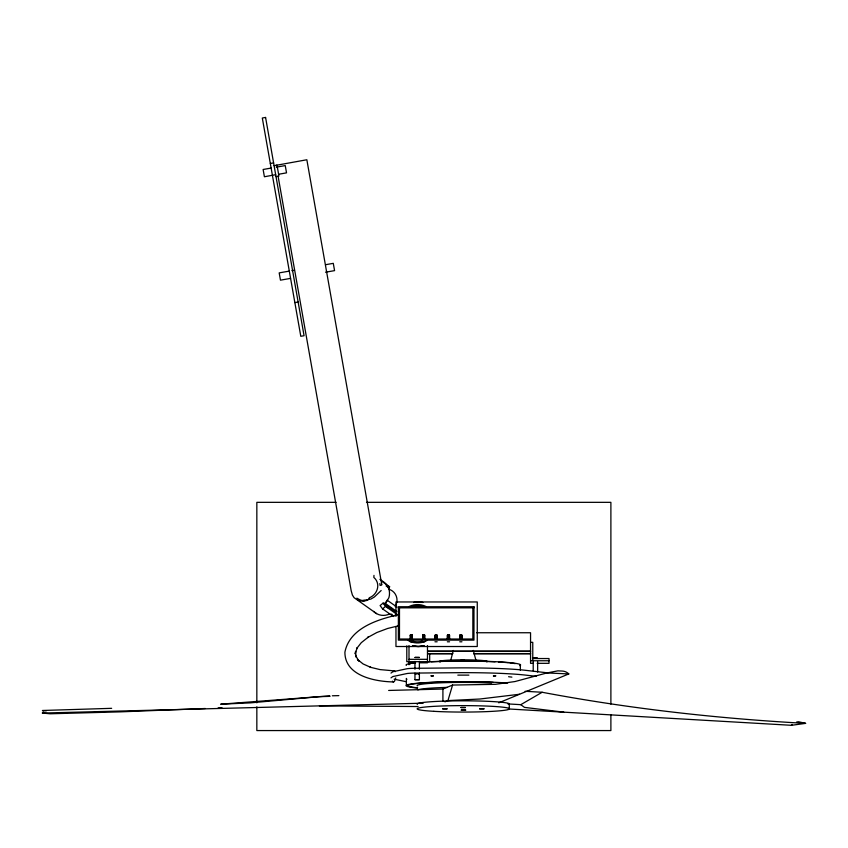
<?xml version="1.0" encoding="UTF-8"?>
<svg xmlns="http://www.w3.org/2000/svg" width="848" height="848" viewBox="0 0 848 848"><rect width="100%" height="100%" fill="white"/><g stroke="black" fill="none" stroke-linecap="round" stroke-linejoin="round"><path stroke-width="1.27" d="M373.979 575.389L373.841 577.424C381.049 583.519 377.636 594.692 369.315 597.755L368.562 599.494C363.993 602.557 360.58 600.193 356.86 598.179M395.762 677.912L394.521 681.23A5.13 1.993 -84.8 0 1 392.91 681.718L392.454 681.145M450.723 660.306L453.33 650.458M444.924 701.847L447.945 700.596L452.567 685.057L495.423 684.325L515.022 681.538L546.949 672.941L557.889 670.853L562.256 671.054A10.07 9.9 67.6 0 1 568.807 673.927L498.762 702.822M387.949 587.547L389.084 588.003L389.614 586.774L381.515 581.103M387.292 600.278L385.087 603.299L396.853 611.535M387.43 607.709L384.261 603.246M384.981 604.391L388.914 597.66A15.063 14.162 -55 0 0 382.66 581.251L379.883 579.301M381.176 590.515L374.392 596.981L370.852 599.08L360.623 600.893L358.301 600.299M395.921 613.252L394.087 610.772L383.116 603.087L380.116 605.567L382.565 608.885L393.472 616.517M382.565 608.885L385.564 606.405L396.535 614.079L394.49 615.701M390.992 673.089L392.794 671.775L406.468 668.849A11.088 0.774 0 0 1 414.29 668.298L460.761 667.864A72.409 5.046 0 0 1 524.721 670.227L545.031 672.549A11.088 0.774 0 0 1 546.133 673.132M390.992 677.881L392.794 676.566L406.468 673.641A11.088 0.774 0 0 1 414.29 673.089L460.761 672.655A72.409 5.046 0 0 1 524.721 675.019L536.148 676.322M507.878 703.914L520.799 704.667L542.148 692.265C629.174 708.674 717.196 718.532 805.6 723.376L791.47 725.305L508.376 708.96M414.958 673.142L414.958 679.683L419.389 679.683L419.389 673.142M388.649 690.452L442.91 689.042L452.567 685.057M381.738 584.834L380.127 585.48L379.851 583.519M398.613 614.705C377.869 619.305 349.514 628.135 344.903 652.207C344.765 675.93 375.092 681.612 393.43 681.93M398.687 625.771L387.589 628.485L376.809 632.534L367.587 637.558L368.308 637.102L361.248 642.71L356.531 648.731L357.231 647.787L355.132 653.797L355.588 651.37L356.118 657.083L355.8 655.886L358.916 661.111L357.39 659.373L363.071 663.931L370.947 667.471L370.11 667.206L379.968 669.581L394.331 670.885M363.039 600.903L364.651 600.543L360.824 600.532M270.321 163.494L273.597 162.911M274.084 165.678L276.999 165.159L278.918 176.077L276.013 176.585M271.127 168.074L263.124 169.483L264.406 176.755L275.674 174.688M276.268 167.162L285.246 165.583L286.529 172.854L278.833 174.222M289.295 271.106L279.183 272.886L280.465 280.169L290.578 278.377M291.882 270.65L294.468 270.194M325.526 264.714L333.285 263.346L334.568 270.629L325.515 272.219M294.85 302.598L298.125 302.015M537.356 657.751L533.212 657.677L533.869 657.783M419.315 679.725L415.032 679.725M796.654 722.008L798.53 721.754L805.6 723.376M493.43 676.132L495.857 675.835L493.462 675.739M519.517 694.258L479.883 699.017L447.945 700.596M461.079 660.157L464.471 660.179M418.287 673.969C422.018 673.598 412.34 673.598 416.071 673.969M205.311 708.504L120.66 711.854L50.127 713.783L42.4 713.062A10.07 3.498 88.5 0 1 42.898 712.013M218.137 707.868L221.985 707.688M433.243 675.739L430.848 675.835L433.275 676.132M42.4 710.486L111.65 708.324M329.978 696.356L319.399 696.664L250.149 702.886L220.681 704.2L329.734 695.848M42.4 713.062L423.205 703.183M332.342 695.784L338.861 695.636M336.105 502.334L256.838 502.334L256.838 702.854M366.484 502.334L610.889 502.334L610.889 704.179M398.38 607.836L473.958 607.836M476.703 632.746L530.551 632.746L530.551 663.327L533.191 663.327M410.199 635.141L412.34 635.141L412.372 639.021M422.59 635.141L424.731 635.141L424.647 639.021M410.156 641.788L412.372 641.788M422.558 641.788L424.763 641.788M434.95 641.788L437.165 641.788M447.341 641.788L449.557 641.788M459.733 641.788L461.948 641.788M530.551 642.328L532.767 642.328L532.767 659.871M427.593 651.169L530.551 651.169M427.593 651.328L530.551 651.328M427.593 653.585L452.673 653.585M473.788 653.585L530.551 653.585M427.593 653.744L452.673 653.744M473.788 653.744L530.551 653.744M532.767 658.536L549.016 658.536L549.016 663.327L537.144 663.327M409.001 659.32L427.466 659.32M530.551 660.751L549.016 660.751M409.001 662.818L415.594 662.818M419.559 662.818L427.466 662.818L427.466 645.561M457.814 675.125L468.891 675.125M319.399 705.886L418.106 706.532M546.949 672.941L568.807 673.927M525.092 691.279L542.148 692.265M46.258 710.847L44.721 710.698A10.07 3.498 88.5 0 0 43.672 711.069M508.577 676.725L511.895 677.128M563.761 712.161L524.488 707.38L520.799 704.667M394.129 679.184L406.499 681.771M388.32 586.254L389.614 586.774M386.052 585.873L389.084 588.003M387.176 600.204L396.97 607.062M384.091 603.479L394.087 610.772M376.565 613.634L354.051 597.649L352.408 595.063L351.167 590.632L278.091 176.225M395.306 671.669L394.85 671.097A5.13 1.993 -84.8 0 0 393.779 671.054M391.638 614.037L392.857 615.69M383.116 603.087L385.564 606.405M406.86 679.46L406.372 678.421L406.372 685.237M473.311 650.416L475.919 660.242M381.78 584.696L306.849 159.753L276.172 165.307M610.889 714.726L610.889 730.563L256.838 730.563L256.838 706.819M537.653 661.599L537.653 672.051M533.212 661.599L533.212 670.747M520.343 664.599L520.343 670.28M509.288 708.536L509.288 703.745A46.174 3.222 0 0 0 458.969 700.84A46.174 3.222 0 0 0 417.343 704.349M472.855 607.836L472.855 639.021L399.482 639.021L399.482 607.836M461.948 639.021L461.937 635.141L459.775 635.141L459.764 639.021M461.831 635.141L461.747 639.021M461.63 635.141L461.63 639.021M461.471 635.141L461.545 639.021M461.217 635.141L461.312 639.021M461.132 635.141L461.142 639.021M460.941 635.141L460.559 639.021M460.464 635.141L460.326 639.021L460.252 635.141M460.135 635.141L460.051 639.021M459.945 635.141L459.849 639.021M449.557 639.021L449.557 635.141L447.384 635.141L447.341 639.021M449.429 635.141L449.419 639.021M449.27 635.141L449.345 639.021M449.154 639.021L449.08 635.141L449.005 639.021M448.74 635.141L448.783 639.021M448.55 635.141L448.497 639.021L448.348 635.141M447.882 635.141L447.892 639.021M447.67 635.141L447.67 639.021M447.479 635.141L447.5 639.021M442.91 689.042L442.91 701.434M436.985 635.141L436.953 639.021L437.133 635.141L434.982 635.141L435.056 639.021M436.688 635.141L436.762 639.021M436.593 635.141L436.603 639.021M436.338 635.141L436.434 639.021M436.148 635.141L436.243 639.021M436.052 639.021L435.681 635.141M435.586 635.141L435.501 639.021M435.268 639.021L435.289 635.141L435.088 639.021M429.682 653.776L429.682 661.673L406.786 661.673L406.786 645.879M424.625 635.141L424.562 639.021M424.371 635.141L424.286 639.021M424.254 635.141L424.17 639.021M424.032 635.141L423.989 639.021M423.905 635.141L423.926 639.021M423.682 639.021L423.661 635.141L423.417 639.021M423.375 635.141L423.353 639.021M423.12 635.141L423.11 639.021M422.908 635.141L422.898 639.021M422.866 635.141L422.728 639.021L422.664 635.141M419.389 661.376L419.389 669.22M414.958 661.376L414.958 669.22M412.223 635.141L412.17 639.021M412.011 635.141L412.054 639.021M411.895 635.141L411.863 639.021M411.64 635.141L411.566 639.021M411.503 635.141L411.46 639.021M411.365 635.141L411.216 639.021M411.174 639.021L411.079 635.141L410.983 639.021M410.803 635.141L410.718 639.021M410.633 639.021L410.517 635.141L410.453 639.021M410.305 635.141L410.305 639.021M409.001 645.561L409.001 664.747M395.963 616.379L395.963 601.963L477.265 601.963L477.265 646.515L395.963 646.515L395.963 626.852M389.889 613.825A15.063 14.162 -55 0 1 373.639 611.376M440.345 661.991A24.009 1.675 0 0 1 462.52 659.829A24.009 1.675 0 0 1 486.71 661.885M417.788 689.88A46.174 3.222 0 0 1 447.225 687.399M417.343 685.926A46.174 3.222 0 0 1 441.055 682.799A46.174 3.222 0 0 1 491.586 683.075M791.47 725.305A10.07 6.402 -86.7 0 1 792.064 724.457M408.683 664.355A55.417 3.869 0 0 1 410.326 663.867M431.091 661.843A55.417 3.869 0 0 1 495.062 661.822M498.518 662.002A55.417 3.869 0 0 1 508.408 662.744M509.765 662.882A55.417 3.869 0 0 1 515.224 663.624M406.372 665.383A57.261 3.996 0 0 1 414.736 662.882M426.088 661.959A57.261 3.996 0 0 1 491.458 661.514A57.261 3.996 0 0 1 519.845 665.638M417.629 687.813A55.417 3.869 0 0 1 423.565 682.937A55.417 3.869 0 0 1 493.229 682.375M417.566 688.025A57.261 3.996 0 0 1 427.986 682.481A57.261 3.996 0 0 1 507.613 683.096M413.601 602.451A22.281 22.281 0 0 1 422.876 602.451M388.585 589.212A12.338 11.596 -55 0 1 396.779 602.737M396.525 603.776A12.338 11.596 -55 0 1 395.263 606.723M427.159 640.388A19.207 19.207 0 0 1 407.952 640.388M399.005 628.728A19.207 19.207 0 0 1 398.39 625.008M409.054 606.532A19.207 19.207 0 0 1 426.056 606.532M422.24 641.247A18.105 18.105 0 0 1 409.552 639.986M412.87 606.267A18.105 18.105 0 0 1 422.24 606.267M442.667 708.822L447.055 708.833L442.667 708.822M461.005 707.529L465.393 707.539L461.005 707.529M461.27 710.105L465.658 710.115L461.27 710.105M479.608 708.801L483.996 708.811L479.608 708.801M415.032 657.423L419.389 657.454L415.032 657.423M265.583 117.437L262.308 118.02L300.796 336.296L304.072 335.723L265.583 117.437M424 645.752L418.234 646.515L412.467 645.752A22.281 22.281 0 0 0 424 645.752M473.958 606.733L398.38 606.733L398.38 640.123L473.958 640.123L473.958 606.733M448.157 639.021L448.157 635.141L448.115 639.021M433.89 711.324A46.174 3.222 0 0 0 508.853 709.373A46.174 3.222 0 0 0 447.225 705.822A46.174 3.222 0 0 0 433.89 711.324"/></g></svg>
